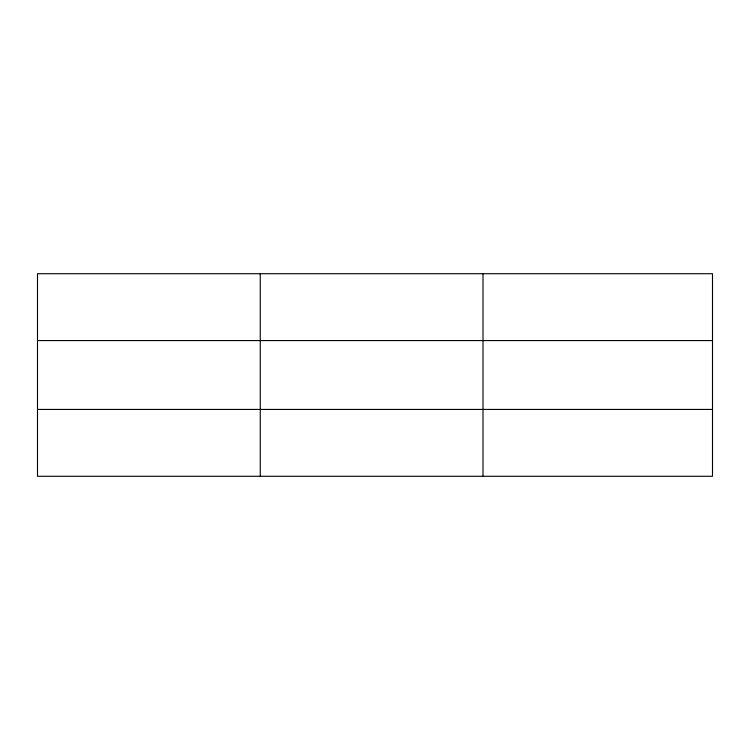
<?xml version="1.0" encoding="UTF-8"?>
<svg xmlns="http://www.w3.org/2000/svg" width="750" height="750" viewBox="0 0 750 750"><rect width="100%" height="100%" fill="white"/><g stroke="black" fill="none" stroke-linecap="round" stroke-linejoin="round"><path stroke-width="1.12" d="M260.25 273.712L260.25 476.288M483 273.712L483 476.288M37.5 340.566L712.5 340.566M37.5 409.434L712.5 409.434M712.5 442.856L712.5 476.288L37.5 476.288L37.5 273.712L712.5 273.712L712.5 442.856"/></g></svg>
